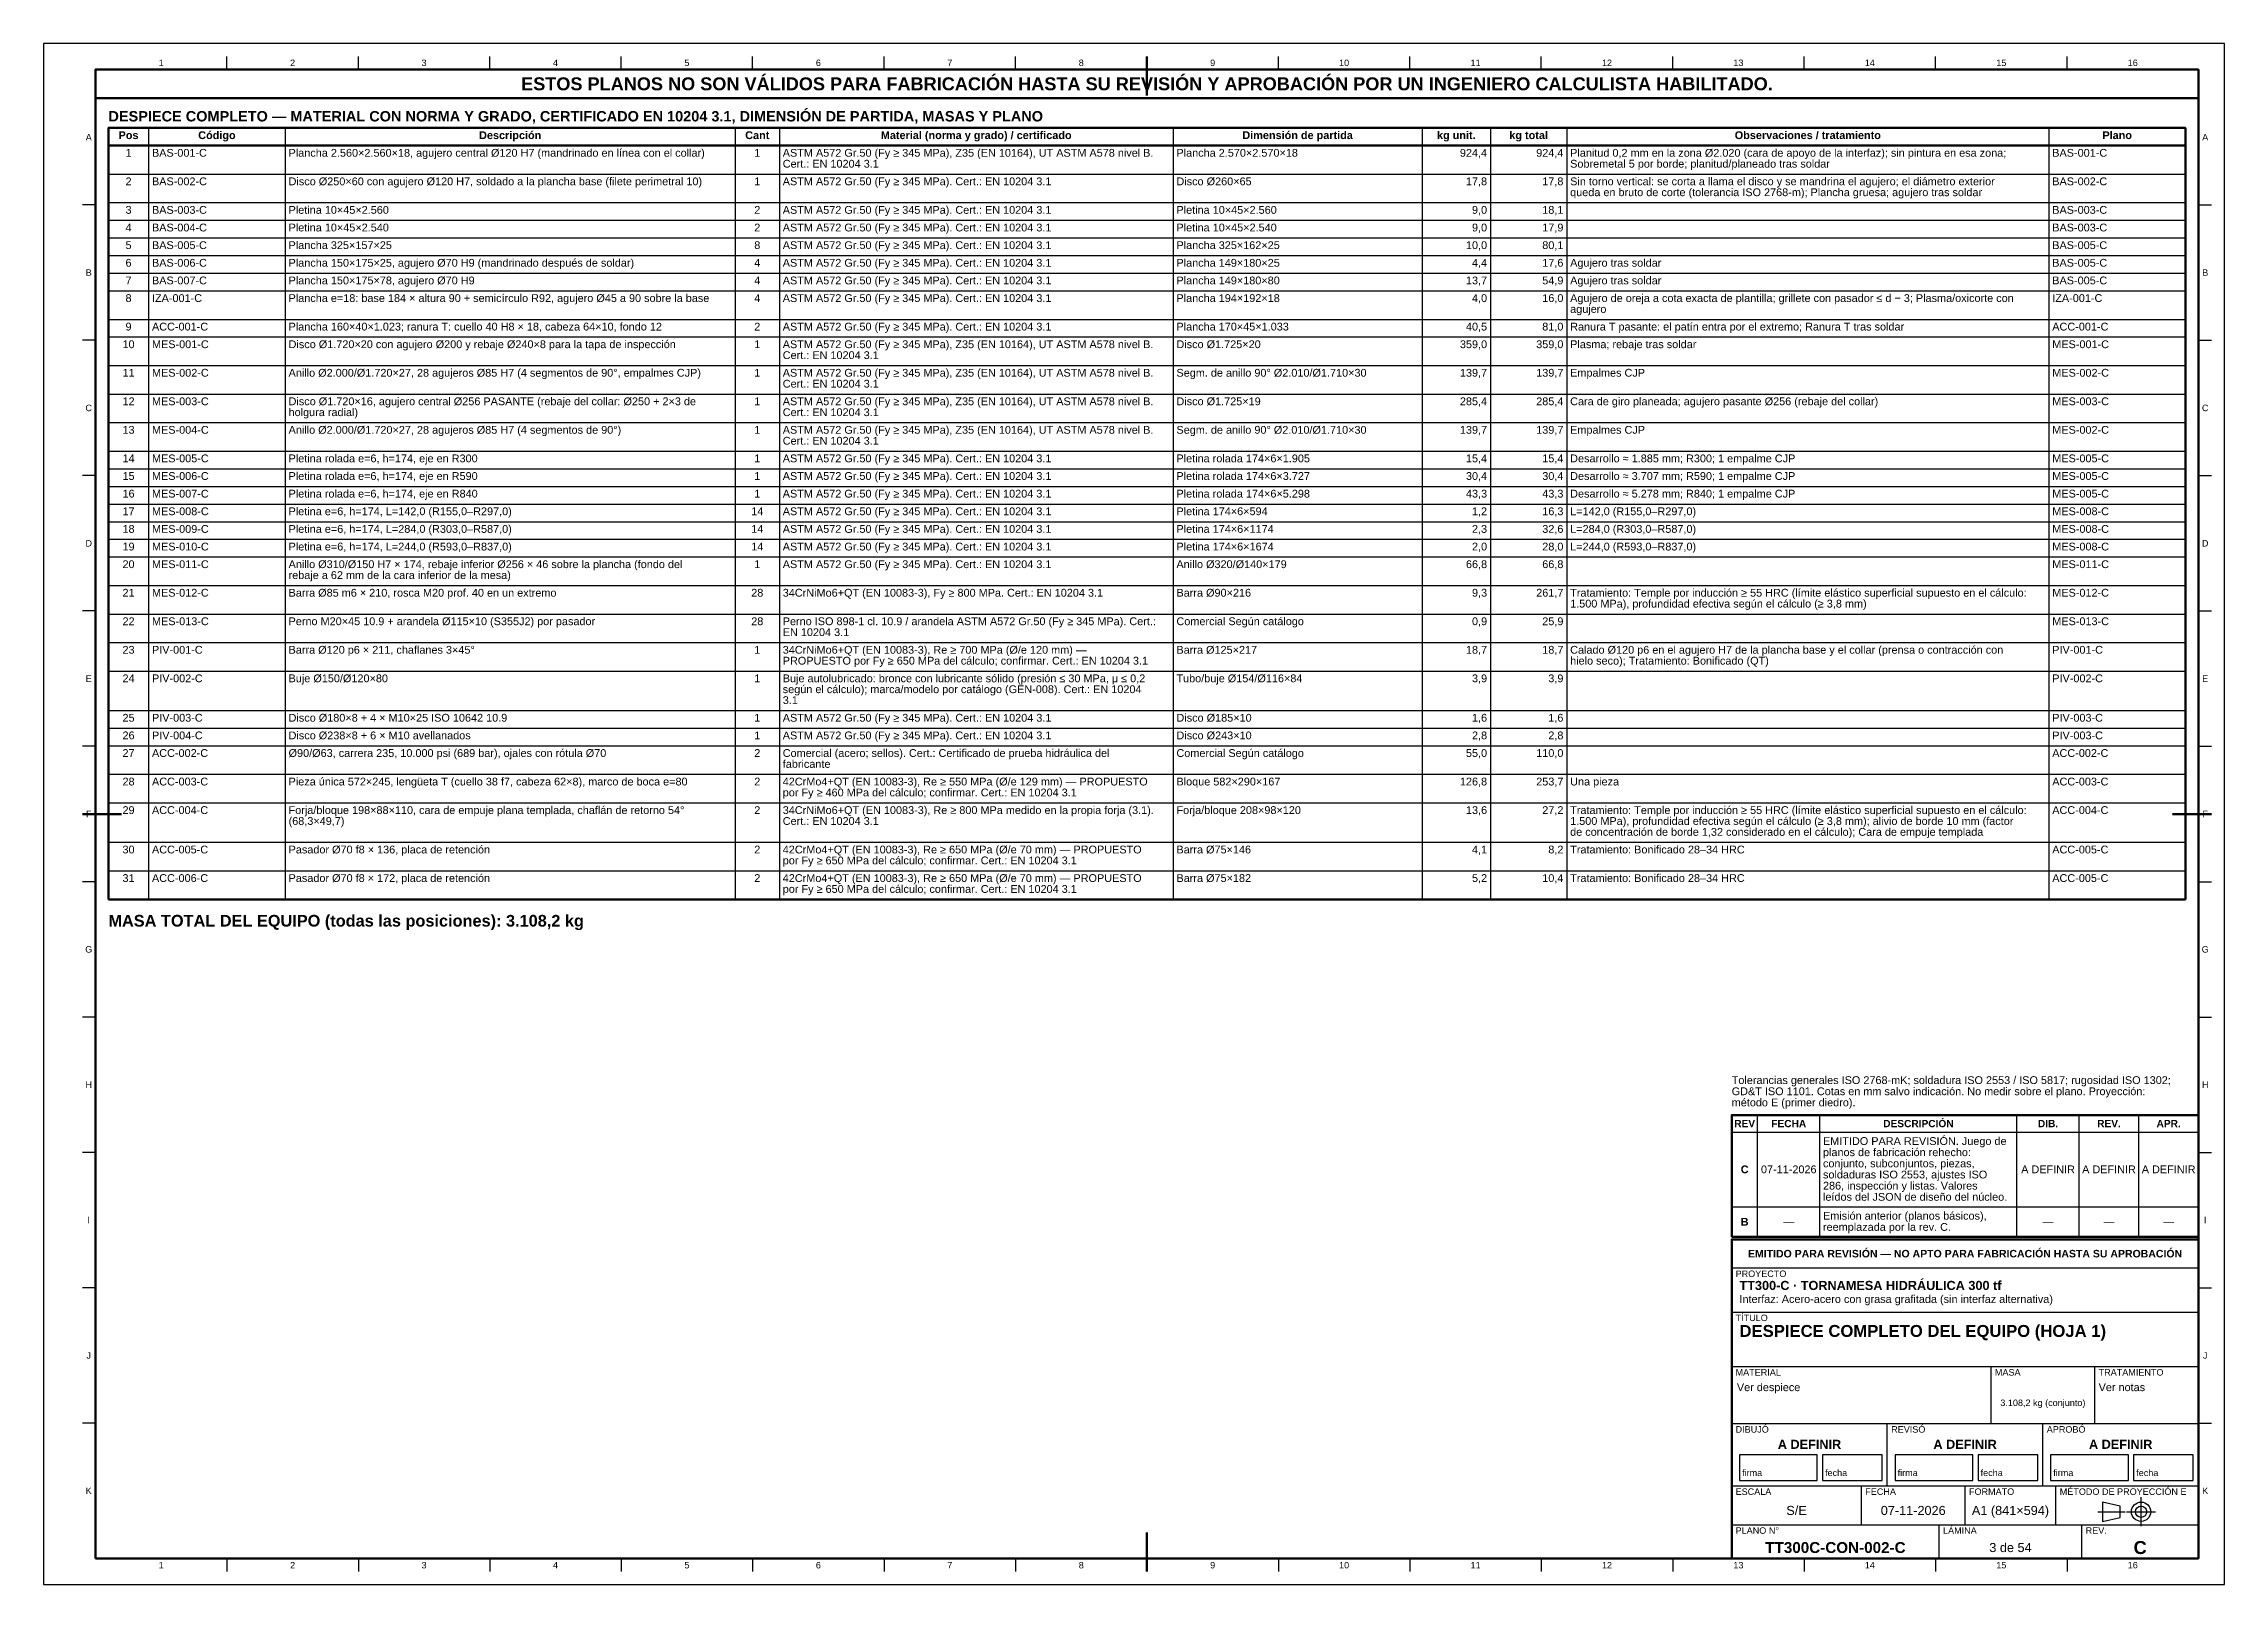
# Model space of a CAD drawing. Header units: millimetres. Extents: x 0 to 841, y 0 to 594.
import ezdxf
from ezdxf.enums import TextEntityAlignment as Align

# ---------------------------------------------------------------- set-up
doc = ezdxf.new("R2010")
doc.units = ezdxf.units.MM
doc.linetypes.add('EJE', pattern=[31, 20, -4, 3, -4])
for name, color, linetype, lineweight in [('EJE', 7, 'EJE', 25), ('FINA', 7, 'CONTINUOUS', 25), ('MARCO', 7, 'CONTINUOUS', 70), ('TXT', 7, 'CONTINUOUS', 25), ('VIS', 7, 'CONTINUOUS', 50)]:
    doc.layers.add(name, color=color, linetype=linetype, lineweight=lineweight)
doc.styles.add('STD', font='LiberationSans-Regular.ttf')
doc.styles.add('STDB', font='LiberationSans-Bold.ttf')

msp = doc.modelspace()

# ---------------------------------------------------------------- linework, layer by layer
at = {"layer": 'EJE'}
for p, q in [((792.14, 28), (802.68, 28)), ((803.3, 28), (814.46, 28)), ((808.88, 22.42), (808.88, 33.58))]:
    msp.add_line(p, q, dxfattribs=at)
at = {"layer": 'FINA'}
for p, q in [((70.69, 584), (70.69, 589)), ((121.38, 584), (121.38, 589)), ((172.06, 584), (172.06, 589)), ((222.75, 584), (222.75, 589)), ((273.44, 584), (273.44, 589)), ((324.12, 584), (324.12, 589)), ((374.81, 584), (374.81, 589)), ((425.5, 584), (425.5, 589)), ((476.19, 584), (476.19, 589)), ((526.88, 584), (526.88, 589)), ((577.56, 584), (577.56, 589)), ((628.25, 584), (628.25, 589)), ((678.94, 584), (678.94, 589)), ((729.62, 584), (729.62, 589)), ((780.31, 584), (780.31, 589)), ((40.49, 561.5), (40.49, 264.1)), ((93.17, 561.5), (93.17, 264.1)), ((266.69, 561.5), (266.69, 264.1)), ((283.74, 561.5), (283.74, 264.1)), ((435.57, 561.5), (435.57, 264.1)), ((531.63, 561.5), (531.63, 264.1)), ((557.97, 561.5), (557.97, 264.1)), ((587.4, 561.5), (587.4, 264.1)), ((773.32, 561.5), (773.32, 264.1)), ((25, 554.7), (826, 554.7)), ((25, 543.7), (826, 543.7)), ((20, 531.82), (15, 531.82)), ((25, 532.7), (826, 532.7)), ((831, 531.82), (836, 531.82)), ((25, 525.9), (826, 525.9)), ((25, 519.1), (826, 519.1)), ((25, 512.3), (826, 512.3)), ((25, 505.5), (826, 505.5)), ((25, 498.7), (826, 498.7)), ((20, 479.64), (15, 479.64)), ((25, 487.7), (826, 487.7)), ((25, 480.9), (826, 480.9)), ((831, 479.64), (836, 479.64)), ((25, 469.9), (826, 469.9)), ((25, 458.9), (826, 458.9)), ((25, 447.9), (826, 447.9)), ((25, 436.9), (826, 436.9)), ((25, 430.1), (826, 430.1)), ((20, 427.45), (15, 427.45)), ((25, 423.3), (826, 423.3)), ((831, 427.45), (836, 427.45)), ((25, 416.5), (826, 416.5)), ((25, 409.7), (826, 409.7)), ((25, 402.9), (826, 402.9)), ((25, 396.1), (826, 396.1)), ((25, 385.1), (826, 385.1)), ((20, 375.27), (15, 375.27)), ((25, 374.1), (826, 374.1)), ((831, 375.27), (836, 375.27)), ((25, 363.1), (826, 363.1)), ((25, 352.1), (826, 352.1)), ((25, 336.9), (826, 336.9)), ((25, 330.1), (826, 330.1)), ((20, 323.09), (15, 323.09)), ((25, 323.3), (826, 323.3)), ((831, 323.09), (836, 323.09)), ((25, 312.3), (826, 312.3)), ((25, 301.3), (826, 301.3)), ((25, 286.1), (826, 286.1)), ((20, 270.91), (15, 270.91)), ((25, 275.1), (826, 275.1)), ((831, 270.91), (836, 270.91)), ((20, 218.73), (15, 218.73)), ((831, 218.73), (836, 218.73)), ((661, 134), (661, 180.9)), ((685, 134), (685, 180.9)), ((761, 134), (761, 180.9)), ((785, 134), (785, 180.9)), ((808, 134), (808, 180.9)), ((651, 174.4), (831, 174.4)), ((20, 166.55), (15, 166.55)), ((831, 166.55), (836, 166.55)), ((651, 145.6), (831, 145.6)), ((651, 134), (831, 134)), ((651, 133), (831, 133)), ((651, 122), (831, 122)), ((20, 114.36), (15, 114.36)), ((831, 114.36), (836, 114.36)), ((651, 105), (831, 105)), ((651, 84), (831, 84)), ((751, 62), (751, 84)), ((791, 62), (791, 84)), ((20, 62.18), (15, 62.18)), ((651, 62), (831, 62)), ((711, 38), (711, 62)), ((771, 38), (771, 62)), ((831, 62.18), (836, 62.18)), ((651, 38), (831, 38)), ((701, 23), (701, 38)), ((741, 23), (741, 38)), ((776, 23), (776, 38)), ((651, 23), (831, 23)), ((731, 10), (731, 23)), ((786, 10), (786, 23)), ((70.69, 10), (70.69, 5)), ((121.38, 10), (121.38, 5)), ((172.06, 10), (172.06, 5)), ((222.75, 10), (222.75, 5)), ((273.44, 10), (273.44, 5)), ((324.12, 10), (324.12, 5)), ((374.81, 10), (374.81, 5)), ((425.5, 10), (425.5, 5)), ((476.19, 10), (476.19, 5)), ((526.88, 10), (526.88, 5)), ((577.56, 10), (577.56, 5)), ((628.25, 10), (628.25, 5)), ((678.94, 10), (678.94, 5)), ((729.62, 10), (729.62, 5)), ((780.31, 10), (780.31, 5))]:
    msp.add_line(p, q, dxfattribs=at)
for points in [[(0, 0), (841, 0), (841, 594), (0, 594)], [(654, 40), (684, 40), (684, 50), (654, 50)], [(686, 40), (709, 40), (709, 50), (686, 50)], [(714, 40), (744, 40), (744, 50), (714, 50)], [(746, 40), (769, 40), (769, 50), (746, 50)], [(774, 40), (804, 40), (804, 50), (774, 50)], [(806, 40), (829, 40), (829, 50), (806, 50)], [(794, 24.28), (800.82, 25.83), (800.82, 30.17), (794, 31.72)]]:
    msp.add_lwpolyline(points, close=True, dxfattribs=at)
for radius in [3.72, 2.17]:
    msp.add_circle((808.88, 28), radius, dxfattribs=at)
at = {"layer": 'MARCO'}
for p, q in [((425.5, 589), (425.5, 574)), ((15, 297), (30, 297)), ((836, 297), (821, 297)), ((425.5, 5), (425.5, 20))]:
    msp.add_line(p, q, dxfattribs=at)
for points in [[(20, 10), (831, 10), (831, 584), (20, 584)], [(20, 573), (831, 573), (831, 584), (20, 584)], [(651, 134), (831, 134), (831, 180.9), (651, 180.9)], [(651, 10), (831, 10), (831, 133), (651, 133)]]:
    msp.add_lwpolyline(points, close=True, dxfattribs=at)
at = {"layer": 'VIS'}
for p, q in [((25, 561.5), (25, 264.1)), ((826, 561.5), (826, 264.1)), ((25, 264.1), (826, 264.1))]:
    msp.add_line(p, q, dxfattribs=at)
msp.add_lwpolyline([(25, 554.7), (826, 554.7), (826, 561.5), (25, 561.5)], close=True, dxfattribs=at)

# ---------------------------------------------------------------- texts
at = {"layer": 'TXT'}
for s, height, style, p in [('1', 2.5, 'STD', (45.34, 586.6)), ('2', 2.5, 'STD', (96.03, 586.6)), ('3', 2.5, 'STD', (146.72, 586.6)), ('ESTOS PLANOS NO SON VÁLIDOS PARA FABRICACIÓN HASTA SU REVISIÓN Y APROBACIÓN POR UN INGENIERO CALCULISTA HABILITADO.', 5, 'STDB', (425.5, 578.5)), ('4', 2.5, 'STD', (197.41, 586.6)), ('5', 2.5, 'STD', (248.09, 586.6)), ('6', 2.5, 'STD', (298.78, 586.6)), ('7', 2.5, 'STD', (349.47, 586.6)), ('8', 2.5, 'STD', (400.16, 586.6)), ('9', 2.5, 'STD', (450.84, 586.6)), ('10', 2.5, 'STD', (501.53, 586.6)), ('11', 2.5, 'STD', (552.22, 586.6)), ('12', 2.5, 'STD', (602.91, 586.6)), ('13', 2.5, 'STD', (653.59, 586.6)), ('14', 2.5, 'STD', (704.28, 586.6)), ('15', 2.5, 'STD', (754.97, 586.6)), ('16', 2.5, 'STD', (805.66, 586.6)), ('A', 2.5, 'STD', (17.4, 557.91)), ('Pos', 3, 'STDB', (32.75, 558.7)), ('Código', 3, 'STDB', (66.83, 558.7)), ('Descripción', 3, 'STDB', (179.93, 558.7)), ('Cant', 3, 'STDB', (275.22, 558.7)), ('Material (norma y grado) / certificado', 3, 'STDB', (359.65, 558.7)), ('Dimensión de partida', 3, 'STDB', (483.6, 558.7)), ('kg unit.', 3, 'STDB', (544.8, 558.7)), ('kg total', 3, 'STDB', (572.69, 558.7)), ('Observaciones / tratamiento', 3, 'STDB', (680.36, 558.7)), ('Plano', 3, 'STDB', (799.66, 558.7)), ('A', 2.5, 'STD', (833.6, 557.91)), ('1', 3, 'STD', (32.75, 551.9)), ('1', 3, 'STD', (275.22, 551.9)), ('2', 3, 'STD', (32.75, 540.9)), ('1', 3, 'STD', (275.22, 540.9)), ('3', 3, 'STD', (32.75, 529.9)), ('2', 3, 'STD', (275.22, 529.9)), ('4', 3, 'STD', (32.75, 523.1)), ('2', 3, 'STD', (275.22, 523.1)), ('5', 3, 'STD', (32.75, 516.3)), ('8', 3, 'STD', (275.22, 516.3)), ('B', 2.5, 'STD', (17.4, 505.73)), ('6', 3, 'STD', (32.75, 509.5)), ('4', 3, 'STD', (275.22, 509.5)), ('B', 2.5, 'STD', (833.6, 505.73)), ('8', 3, 'STD', (32.75, 495.9)), ('7', 3, 'STD', (32.75, 502.7)), ('4', 3, 'STD', (275.22, 502.7)), ('4', 3, 'STD', (275.22, 495.9)), ('10', 3, 'STD', (32.75, 478.1)), ('9', 3, 'STD', (32.75, 484.9)), ('2', 3, 'STD', (275.22, 484.9)), ('1', 3, 'STD', (275.22, 478.1)), ('11', 3, 'STD', (32.75, 467.1)), ('1', 3, 'STD', (275.22, 467.1)), ('C', 2.5, 'STD', (17.4, 453.55)), ('12', 3, 'STD', (32.75, 456.1)), ('1', 3, 'STD', (275.22, 456.1)), ('C', 2.5, 'STD', (833.6, 453.55)), ('13', 3, 'STD', (32.75, 445.1)), ('1', 3, 'STD', (275.22, 445.1)), ('14', 3, 'STD', (32.75, 434.1)), ('1', 3, 'STD', (275.22, 434.1)), ('15', 3, 'STD', (32.75, 427.3)), ('16', 3, 'STD', (32.75, 420.5)), ('1', 3, 'STD', (275.22, 427.3)), ('1', 3, 'STD', (275.22, 420.5)), ('17', 3, 'STD', (32.75, 413.7)), ('14', 3, 'STD', (275.22, 413.7)), ('18', 3, 'STD', (32.75, 406.9)), ('14', 3, 'STD', (275.22, 406.9)), ('D', 2.5, 'STD', (17.4, 401.36)), ('19', 3, 'STD', (32.75, 400.1)), ('14', 3, 'STD', (275.22, 400.1)), ('D', 2.5, 'STD', (833.6, 401.36)), ('20', 3, 'STD', (32.75, 393.3)), ('1', 3, 'STD', (275.22, 393.3)), ('21', 3, 'STD', (32.75, 382.3)), ('28', 3, 'STD', (275.22, 382.3)), ('22', 3, 'STD', (32.75, 371.3)), ('28', 3, 'STD', (275.22, 371.3)), ('23', 3, 'STD', (32.75, 360.3)), ('1', 3, 'STD', (275.22, 360.3)), ('E', 2.5, 'STD', (17.4, 349.18)), ('24', 3, 'STD', (32.75, 349.3)), ('1', 3, 'STD', (275.22, 349.3)), ('E', 2.5, 'STD', (833.6, 349.18)), ('25', 3, 'STD', (32.75, 334.1)), ('26', 3, 'STD', (32.75, 327.3)), ('1', 3, 'STD', (275.22, 334.1)), ('1', 3, 'STD', (275.22, 327.3)), ('27', 3, 'STD', (32.75, 320.5)), ('2', 3, 'STD', (275.22, 320.5)), ('28', 3, 'STD', (32.75, 309.5)), ('2', 3, 'STD', (275.22, 309.5)), ('F', 2.5, 'STD', (17.4, 297)), ('29', 3, 'STD', (32.75, 298.5)), ('2', 3, 'STD', (275.22, 298.5)), ('F', 2.5, 'STD', (833.6, 297)), ('30', 3, 'STD', (32.75, 283.3)), ('2', 3, 'STD', (275.22, 283.3)), ('31', 3, 'STD', (32.75, 272.3)), ('2', 3, 'STD', (275.22, 272.3)), ('G', 2.5, 'STD', (17.4, 244.82)), ('G', 2.5, 'STD', (833.6, 244.82)), ('H', 2.5, 'STD', (17.4, 192.64)), ('H', 2.5, 'STD', (833.6, 192.64)), ('REV', 2.8, 'STDB', (656, 177.65)), ('FECHA', 2.8, 'STDB', (673, 177.65)), ('DESCRIPCIÓN', 2.8, 'STDB', (723, 177.65)), ('DIB.', 2.8, 'STDB', (773, 177.65)), ('REV.', 2.8, 'STDB', (796.5, 177.65)), ('APR.', 2.8, 'STDB', (819.5, 177.65)), ('C', 3, 'STDB', (656, 160)), ('07-11-2026', 3, 'STD', (673, 160)), ('A DEFINIR', 3, 'STD', (773, 160)), ('A DEFINIR', 3, 'STD', (796.5, 160)), ('A DEFINIR', 3, 'STD', (819.5, 160)), ('I', 2.5, 'STD', (17.4, 140.45)), ('B', 3, 'STDB', (656, 139.8)), ('—', 3, 'STD', (673, 139.8)), ('—', 3, 'STD', (773, 139.8)), ('—', 3, 'STD', (796.5, 139.8)), ('—', 3, 'STD', (819.5, 139.8)), ('I', 2.5, 'STD', (833.6, 140.45)), ('EMITIDO PARA REVISIÓN — NO APTO PARA FABRICACIÓN HASTA SU APROBACIÓN', 2.9, 'STDB', (741, 127.5)), ('J', 2.5, 'STD', (17.4, 88.27)), ('J', 2.5, 'STD', (833.6, 88.27)), ('3.108,2 kg (conjunto)', 2.5, 'STD', (771, 70)), ('A DEFINIR', 3.5, 'STDB', (681, 54)), ('A DEFINIR', 3.5, 'STDB', (741, 54)), ('A DEFINIR', 3.5, 'STDB', (801, 54)), ('K', 2.5, 'STD', (17.4, 36.09)), ('K', 2.5, 'STD', (833.6, 36.09)), ('S/E', 3.5, 'STD', (676, 28.5)), ('07-11-2026', 3.5, 'STD', (721, 28.5)), ('A1 (841×594)', 3.5, 'STD', (758.5, 28.5)), ('1', 2.5, 'STD', (45.34, 7.4)), ('2', 2.5, 'STD', (96.03, 7.4)), ('3', 2.5, 'STD', (146.72, 7.4)), ('4', 2.5, 'STD', (197.41, 7.4)), ('5', 2.5, 'STD', (248.09, 7.4)), ('6', 2.5, 'STD', (298.78, 7.4)), ('7', 2.5, 'STD', (349.47, 7.4)), ('8', 2.5, 'STD', (400.16, 7.4)), ('9', 2.5, 'STD', (450.84, 7.4)), ('10', 2.5, 'STD', (501.53, 7.4)), ('11', 2.5, 'STD', (552.22, 7.4)), ('12', 2.5, 'STD', (602.91, 7.4)), ('13', 2.5, 'STD', (653.59, 7.4)), ('TT300C-CON-002-C', 4.2, 'STDB', (691, 14.2)), ('14', 2.5, 'STD', (704.28, 7.4)), ('3 de 54', 3.5, 'STD', (758.5, 14.2)), ('15', 2.5, 'STD', (754.97, 7.4)), ('16', 2.5, 'STD', (805.66, 7.4)), ('C', 5, 'STDB', (808.5, 14.2))]:
    msp.add_text(s, height=height, dxfattribs=dict(at, style=style)).set_placement(p, align=Align.MIDDLE_CENTER)
for s, height, style, p in [('DESPIECE COMPLETO — MATERIAL CON NORMA Y GRADO, CERTIFICADO EN 10204 3.1, DIMENSIÓN DE PARTIDA, MASAS Y PLANO', 4, 'STDB', (25, 568)), ('MASA TOTAL DEL EQUIPO (todas las posiciones): 3.108,2 kg', 4.5, 'STDB', (25, 258.1)), ('planos de fabricación rehecho:', 3, 'STD', (686.2, 168.1)), ('EMITIDO PARA REVISIÓN. Juego de', 3, 'STD', (686.2, 172.4)), ('conjunto, subconjuntos, piezas,', 3, 'STD', (686.2, 163.8)), ('soldaduras ISO 2553, ajustes ISO', 3, 'STD', (686.2, 159.5)), ('286, inspección y listas. Valores', 3, 'STD', (686.2, 155.2)), ('leídos del JSON de diseño del núcleo.', 3, 'STD', (686.2, 150.9)), ('Emisión anterior (planos básicos),', 3, 'STD', (686.2, 143.6)), ('reemplazada por la rev. C.', 3, 'STD', (686.2, 139.3)), ('PROYECTO', 2.5, 'STD', (652.5, 121)), ('TT300-C · TORNAMESA HIDRÁULICA 300 tf', 3.5, 'STDB', (654, 117)), ('Interfaz: Acero-acero con grasa grafitada (sin interfaz alternativa)', 3, 'STD', (654, 111.5)), ('TÍTULO', 2.5, 'STD', (652.5, 104)), ('DESPIECE COMPLETO DEL EQUIPO (HOJA 1)', 4.6, 'STDB', (654, 100)), ('MATERIAL', 2.5, 'STD', (652.5, 83)), ('Ver despiece', 3, 'STD', (653, 77.5)), ('MASA', 2.5, 'STD', (752.5, 83)), ('Ver notas', 3, 'STD', (792.5, 77.5)), ('TRATAMIENTO', 2.5, 'STD', (792.5, 83)), ('DIBUJÓ', 2.5, 'STD', (652.5, 61)), ('REVISÓ', 2.5, 'STD', (712.5, 61)), ('APROBÓ', 2.5, 'STD', (772.5, 61)), ('ESCALA', 2.5, 'STD', (652.5, 37)), ('FECHA', 2.5, 'STD', (702.5, 37)), ('FORMATO', 2.5, 'STD', (742.5, 37)), ('MÉTODO DE PROYECCIÓN E', 2.5, 'STD', (777.5, 37)), ('PLANO N°', 2.5, 'STD', (652.5, 22)), ('LÁMINA', 2.5, 'STD', (732.5, 22)), ('REV.', 2.5, 'STD', (787.5, 22))]:
    msp.add_text(s, height=height, dxfattribs=dict(at, style=style)).set_placement(p, align=Align.TOP_LEFT)
at = {"layer": 'TXT', "style": 'STD'}
for s, p in [('BAS-001-C', (41.79, 551.9)), ('Plancha 2.560×2.560×18, agujero central Ø120 H7 (mandrinado en línea con el collar)', (94.47, 551.9)), ('ASTM A572 Gr.50 (Fy ≥ 345 MPa), Z35 (EN 10164), UT ASTM A578 nivel B.', (285.04, 551.9)), ('Cert.: EN 10204 3.1', (285.04, 547.7)), ('Plancha 2.570×2.570×18', (436.87, 551.9)), ('Sobremetal 5 por borde; planitud/planeado tras soldar', (588.7, 547.7)), ('Planitud 0,2 mm en la zona Ø2.020 (cara de apoyo de la interfaz); sin pintura en esa zona;', (588.7, 551.9)), ('BAS-001-C', (774.62, 551.9)), ('BAS-002-C', (41.79, 540.9)), ('Disco Ø250×60 con agujero Ø120 H7, soldado a la plancha base (filete perimetral 10)', (94.47, 540.9)), ('ASTM A572 Gr.50 (Fy ≥ 345 MPa). Cert.: EN 10204 3.1', (285.04, 540.9)), ('Disco Ø260×65', (436.87, 540.9)), ('queda en bruto de corte (tolerancia ISO 2768-m); Plancha gruesa; agujero tras soldar', (588.7, 536.7)), ('Sin torno vertical: se corta a llama el disco y se mandrina el agujero; el diámetro exterior', (588.7, 540.9)), ('BAS-002-C', (774.62, 540.9)), ('BAS-003-C', (41.79, 529.9)), ('Pletina 10×45×2.560', (94.47, 529.9)), ('ASTM A572 Gr.50 (Fy ≥ 345 MPa). Cert.: EN 10204 3.1', (285.04, 529.9)), ('Pletina 10×45×2.560', (436.87, 529.9)), ('BAS-003-C', (774.62, 529.9)), ('BAS-004-C', (41.79, 523.1)), ('Pletina 10×45×2.540', (94.47, 523.1)), ('ASTM A572 Gr.50 (Fy ≥ 345 MPa). Cert.: EN 10204 3.1', (285.04, 523.1)), ('Pletina 10×45×2.540', (436.87, 523.1)), ('BAS-003-C', (774.62, 523.1)), ('BAS-005-C', (41.79, 516.3)), ('Plancha 325×157×25', (94.47, 516.3)), ('ASTM A572 Gr.50 (Fy ≥ 345 MPa). Cert.: EN 10204 3.1', (285.04, 516.3)), ('Plancha 325×162×25', (436.87, 516.3)), ('BAS-005-C', (774.62, 516.3)), ('BAS-006-C', (41.79, 509.5)), ('Plancha 150×175×25, agujero Ø70 H9 (mandrinado después de soldar)', (94.47, 509.5)), ('ASTM A572 Gr.50 (Fy ≥ 345 MPa). Cert.: EN 10204 3.1', (285.04, 509.5)), ('Plancha 149×180×25', (436.87, 509.5)), ('Agujero tras soldar', (588.7, 509.5)), ('BAS-005-C', (774.62, 509.5)), ('BAS-007-C', (41.79, 502.7)), ('IZA-001-C', (41.79, 495.9)), ('Plancha 150×175×78, agujero Ø70 H9', (94.47, 502.7)), ('Plancha e=18: base 184 × altura 90 + semicírculo R92, agujero Ø45 a 90 sobre la base', (94.47, 495.9)), ('ASTM A572 Gr.50 (Fy ≥ 345 MPa). Cert.: EN 10204 3.1', (285.04, 502.7)), ('ASTM A572 Gr.50 (Fy ≥ 345 MPa). Cert.: EN 10204 3.1', (285.04, 495.9)), ('Plancha 149×180×80', (436.87, 502.7)), ('Plancha 194×192×18', (436.87, 495.9)), ('Agujero tras soldar', (588.7, 502.7)), ('Agujero de oreja a cota exacta de plantilla; grillete con pasador ≤ d − 3; Plasma/oxicorte con', (588.7, 495.9)), ('BAS-005-C', (774.62, 502.7)), ('IZA-001-C', (774.62, 495.9)), ('agujero', (588.7, 491.7)), ('ACC-001-C', (41.79, 484.9)), ('MES-001-C', (41.79, 478.1)), ('Plancha 160×40×1.023; ranura T: cuello 40 H8 × 18, cabeza 64×10, fondo 12', (94.47, 484.9)), ('Disco Ø1.720×20 con agujero Ø200 y rebaje Ø240×8 para la tapa de inspección', (94.47, 478.1)), ('ASTM A572 Gr.50 (Fy ≥ 345 MPa). Cert.: EN 10204 3.1', (285.04, 484.9)), ('ASTM A572 Gr.50 (Fy ≥ 345 MPa), Z35 (EN 10164), UT ASTM A578 nivel B.', (285.04, 478.1)), ('Plancha 170×45×1.033', (436.87, 484.9)), ('Disco Ø1.725×20', (436.87, 478.1)), ('Ranura T pasante: el patín entra por el extremo; Ranura T tras soldar', (588.7, 484.9)), ('Plasma; rebaje tras soldar', (588.7, 478.1)), ('ACC-001-C', (774.62, 484.9)), ('MES-001-C', (774.62, 478.1)), ('Cert.: EN 10204 3.1', (285.04, 473.9)), ('MES-002-C', (41.79, 467.1)), ('Anillo Ø2.000/Ø1.720×27, 28 agujeros Ø85 H7 (4 segmentos de 90°, empalmes CJP)', (94.47, 467.1)), ('ASTM A572 Gr.50 (Fy ≥ 345 MPa), Z35 (EN 10164), UT ASTM A578 nivel B.', (285.04, 467.1)), ('Cert.: EN 10204 3.1', (285.04, 462.9)), ('Segm. de anillo 90° Ø2.010/Ø1.710×30', (436.87, 467.1)), ('Empalmes CJP', (588.7, 467.1)), ('MES-002-C', (774.62, 467.1)), ('MES-003-C', (41.79, 456.1)), ('Disco Ø1.720×16, agujero central Ø256 PASANTE (rebaje del collar: Ø250 + 2×3 de', (94.47, 456.1)), ('ASTM A572 Gr.50 (Fy ≥ 345 MPa), Z35 (EN 10164), UT ASTM A578 nivel B.', (285.04, 456.1)), ('Disco Ø1.725×19', (436.87, 456.1)), ('Cara de giro planeada; agujero pasante Ø256 (rebaje del collar)', (588.7, 456.1)), ('MES-003-C', (774.62, 456.1)), ('MES-004-C', (41.79, 445.1)), ('Anillo Ø2.000/Ø1.720×27, 28 agujeros Ø85 H7 (4 segmentos de 90°)', (94.47, 445.1)), ('holgura radial)', (94.47, 451.9)), ('ASTM A572 Gr.50 (Fy ≥ 345 MPa), Z35 (EN 10164), UT ASTM A578 nivel B.', (285.04, 445.1)), ('Cert.: EN 10204 3.1', (285.04, 451.9)), ('Segm. de anillo 90° Ø2.010/Ø1.710×30', (436.87, 445.1)), ('Empalmes CJP', (588.7, 445.1)), ('MES-002-C', (774.62, 445.1)), ('Cert.: EN 10204 3.1', (285.04, 440.9)), ('MES-005-C', (41.79, 434.1)), ('Pletina rolada e=6, h=174, eje en R300', (94.47, 434.1)), ('Pletina rolada e=6, h=174, eje en R590', (94.47, 427.3)), ('ASTM A572 Gr.50 (Fy ≥ 345 MPa). Cert.: EN 10204 3.1', (285.04, 434.1)), ('ASTM A572 Gr.50 (Fy ≥ 345 MPa). Cert.: EN 10204 3.1', (285.04, 427.3)), ('Pletina rolada 174×6×1.905', (436.87, 434.1)), ('Pletina rolada 174×6×3.727', (436.87, 427.3)), ('Desarrollo ≈ 1.885 mm; R300; 1 empalme CJP', (588.7, 434.1)), ('Desarrollo ≈ 3.707 mm; R590; 1 empalme CJP', (588.7, 427.3)), ('MES-005-C', (774.62, 434.1)), ('MES-006-C', (41.79, 427.3)), ('MES-007-C', (41.79, 420.5)), ('Pletina rolada e=6, h=174, eje en R840', (94.47, 420.5)), ('ASTM A572 Gr.50 (Fy ≥ 345 MPa). Cert.: EN 10204 3.1', (285.04, 420.5)), ('Pletina rolada 174×6×5.298', (436.87, 420.5)), ('Desarrollo ≈ 5.278 mm; R840; 1 empalme CJP', (588.7, 420.5)), ('MES-005-C', (774.62, 427.3)), ('MES-005-C', (774.62, 420.5)), ('MES-008-C', (41.79, 413.7)), ('Pletina e=6, h=174, L=142,0 (R155,0–R297,0)', (94.47, 413.7)), ('ASTM A572 Gr.50 (Fy ≥ 345 MPa). Cert.: EN 10204 3.1', (285.04, 413.7)), ('Pletina 174×6×594', (436.87, 413.7)), ('L=142,0 (R155,0–R297,0)', (588.7, 413.7)), ('MES-008-C', (774.62, 413.7)), ('MES-009-C', (41.79, 406.9)), ('Pletina e=6, h=174, L=284,0 (R303,0–R587,0)', (94.47, 406.9)), ('ASTM A572 Gr.50 (Fy ≥ 345 MPa). Cert.: EN 10204 3.1', (285.04, 406.9)), ('Pletina 174×6×1174', (436.87, 406.9)), ('L=284,0 (R303,0–R587,0)', (588.7, 406.9)), ('MES-008-C', (774.62, 406.9)), ('MES-010-C', (41.79, 400.1)), ('Pletina e=6, h=174, L=244,0 (R593,0–R837,0)', (94.47, 400.1)), ('ASTM A572 Gr.50 (Fy ≥ 345 MPa). Cert.: EN 10204 3.1', (285.04, 400.1)), ('Pletina 174×6×1674', (436.87, 400.1)), ('L=244,0 (R593,0–R837,0)', (588.7, 400.1)), ('MES-008-C', (774.62, 400.1)), ('MES-011-C', (41.79, 393.3)), ('Anillo Ø310/Ø150 H7 × 174, rebaje inferior Ø256 × 46 sobre la plancha (fondo del', (94.47, 393.3)), ('rebaje a 62 mm de la cara inferior de la mesa)', (94.47, 389.1)), ('ASTM A572 Gr.50 (Fy ≥ 345 MPa). Cert.: EN 10204 3.1', (285.04, 393.3)), ('Anillo Ø320/Ø140×179', (436.87, 393.3)), ('MES-011-C', (774.62, 393.3)), ('MES-012-C', (41.79, 382.3)), ('Barra Ø85 m6 × 210, rosca M20 prof. 40 en un extremo', (94.47, 382.3)), ('34CrNiMo6+QT (EN 10083-3), Fy ≥ 800 MPa. Cert.: EN 10204 3.1', (285.04, 382.3)), ('Barra Ø90×216', (436.87, 382.3)), ('Tratamiento: Temple por inducción ≥ 55 HRC (límite elástico superficial supuesto en el cálculo:', (588.7, 382.3)), ('1.500 MPa), profundidad efectiva según el cálculo (≥ 3,8 mm)', (588.7, 378.1)), ('MES-012-C', (774.62, 382.3)), ('MES-013-C', (41.79, 371.3)), ('Perno M20×45 10.9 + arandela Ø115×10 (S355J2) por pasador', (94.47, 371.3)), ('Perno ISO 898-1 cl. 10.9 / arandela ASTM A572 Gr.50 (Fy ≥ 345 MPa). Cert.:', (285.04, 371.3)), ('Comercial Según catálogo', (436.87, 371.3)), ('MES-013-C', (774.62, 371.3)), ('PIV-001-C', (41.79, 360.3)), ('Barra Ø120 p6 × 211, chaflanes 3×45°', (94.47, 360.3)), ('34CrNiMo6+QT (EN 10083-3), Re ≥ 700 MPa (Ø/e 120 mm) —', (285.04, 360.3)), ('EN 10204 3.1', (285.04, 367.1)), ('Barra Ø125×217', (436.87, 360.3)), ('Calado Ø120 p6 en el agujero H7 de la plancha base y el collar (prensa o contracción con', (588.7, 360.3)), ('PIV-001-C', (774.62, 360.3)), ('PROPUESTO por Fy ≥ 650 MPa del cálculo; confirmar. Cert.: EN 10204 3.1', (285.04, 356.1)), ('hielo seco); Tratamiento: Bonificado (QT)', (588.7, 356.1)), ('PIV-002-C', (41.79, 349.3)), ('Buje Ø150/Ø120×80', (94.47, 349.3)), ('según el cálculo); marca/modelo por catálogo (GEN-008). Cert.: EN 10204', (285.04, 345.1)), ('Buje autolubricado: bronce con lubricante sólido (presión ≤ 30 MPa, μ ≤ 0,2', (285.04, 349.3)), ('Tubo/buje Ø154/Ø116×84', (436.87, 349.3)), ('PIV-002-C', (774.62, 349.3)), ('3.1', (285.04, 340.9)), ('PIV-003-C', (41.79, 334.1)), ('PIV-004-C', (41.79, 327.3)), ('Disco Ø180×8 + 4 × M10×25 ISO 10642 10.9', (94.47, 334.1)), ('Disco Ø238×8 + 6 × M10 avellanados', (94.47, 327.3)), ('ASTM A572 Gr.50 (Fy ≥ 345 MPa). Cert.: EN 10204 3.1', (285.04, 334.1)), ('ASTM A572 Gr.50 (Fy ≥ 345 MPa). Cert.: EN 10204 3.1', (285.04, 327.3)), ('Disco Ø185×10', (436.87, 334.1)), ('Disco Ø243×10', (436.87, 327.3)), ('PIV-003-C', (774.62, 334.1)), ('PIV-003-C', (774.62, 327.3)), ('ACC-002-C', (41.79, 320.5)), ('Ø90/Ø63, carrera 235, 10.000 psi (689 bar), ojales con rótula Ø70', (94.47, 320.5)), ('Comercial (acero; sellos). Cert.: Certificado de prueba hidráulica del', (285.04, 320.5)), ('Comercial Según catálogo', (436.87, 320.5)), ('ACC-002-C', (774.62, 320.5)), ('Pieza única 572×245, lengüeta T (cuello 38 f7, cabeza 62×8), marco de boca e=80', (94.47, 309.5)), ('fabricante', (285.04, 316.3)), ('ACC-003-C', (41.79, 309.5)), ('42CrMo4+QT (EN 10083-3), Re ≥ 550 MPa (Ø/e 129 mm) — PROPUESTO', (285.04, 309.5)), ('por Fy ≥ 460 MPa del cálculo; confirmar. Cert.: EN 10204 3.1', (285.04, 305.3)), ('Bloque 582×290×167', (436.87, 309.5)), ('Una pieza', (588.7, 309.5)), ('ACC-003-C', (774.62, 309.5)), ('ACC-004-C', (41.79, 298.5)), ('(68,3×49,7)', (94.47, 294.3)), ('Forja/bloque 198×88×110, cara de empuje plana templada, chaflán de retorno 54°', (94.47, 298.5)), ('34CrNiMo6+QT (EN 10083-3), Re ≥ 800 MPa medido en la propia forja (3.1).', (285.04, 298.5)), ('Cert.: EN 10204 3.1', (285.04, 294.3)), ('Forja/bloque 208×98×120', (436.87, 298.5)), ('Tratamiento: Temple por inducción ≥ 55 HRC (límite elástico superficial supuesto en el cálculo:', (588.7, 298.5)), ('1.500 MPa), profundidad efectiva según el cálculo (≥ 3,8 mm); alivio de borde 10 mm (factor', (588.7, 294.3)), ('ACC-004-C', (774.62, 298.5)), ('de concentración de borde 1,32 considerado en el cálculo); Cara de empuje templada', (588.7, 290.1)), ('ACC-005-C', (41.79, 283.3)), ('Pasador Ø70 f8 × 136, placa de retención', (94.47, 283.3)), ('42CrMo4+QT (EN 10083-3), Re ≥ 650 MPa (Ø/e 70 mm) — PROPUESTO', (285.04, 283.3)), ('por Fy ≥ 650 MPa del cálculo; confirmar. Cert.: EN 10204 3.1', (285.04, 279.1)), ('Barra Ø75×146', (436.87, 283.3)), ('Tratamiento: Bonificado 28–34 HRC', (588.7, 283.3)), ('ACC-005-C', (774.62, 283.3)), ('ACC-006-C', (41.79, 272.3)), ('Pasador Ø70 f8 × 172, placa de retención', (94.47, 272.3)), ('42CrMo4+QT (EN 10083-3), Re ≥ 650 MPa (Ø/e 70 mm) — PROPUESTO', (285.04, 272.3)), ('por Fy ≥ 650 MPa del cálculo; confirmar. Cert.: EN 10204 3.1', (285.04, 268.1)), ('Barra Ø75×182', (436.87, 272.3)), ('Tratamiento: Bonificado 28–34 HRC', (588.7, 272.3)), ('ACC-005-C', (774.62, 272.3))]:
    msp.add_text(s, height=3, dxfattribs=at).set_placement(p, align=Align.MIDDLE_LEFT)
for s, p in [('924,4', (556.67, 551.9)), ('924,4', (586.1, 551.9)), ('17,8', (556.67, 540.9)), ('17,8', (586.1, 540.9)), ('9,0', (556.67, 529.9)), ('18,1', (586.1, 529.9)), ('9,0', (556.67, 523.1)), ('17,9', (586.1, 523.1)), ('10,0', (556.67, 516.3)), ('80,1', (586.1, 516.3)), ('4,4', (556.67, 509.5)), ('17,6', (586.1, 509.5)), ('13,7', (556.67, 502.7)), ('4,0', (556.67, 495.9)), ('54,9', (586.1, 502.7)), ('16,0', (586.1, 495.9)), ('359,0', (556.67, 478.1)), ('40,5', (556.67, 484.9)), ('359,0', (586.1, 478.1)), ('81,0', (586.1, 484.9)), ('139,7', (556.67, 467.1)), ('139,7', (586.1, 467.1)), ('285,4', (556.67, 456.1)), ('285,4', (586.1, 456.1)), ('139,7', (556.67, 445.1)), ('139,7', (586.1, 445.1)), ('15,4', (556.67, 434.1)), ('15,4', (586.1, 434.1)), ('43,3', (556.67, 420.5)), ('30,4', (556.67, 427.3)), ('43,3', (586.1, 420.5)), ('30,4', (586.1, 427.3)), ('1,2', (556.67, 413.7)), ('16,3', (586.1, 413.7)), ('2,3', (556.67, 406.9)), ('32,6', (586.1, 406.9)), ('2,0', (556.67, 400.1)), ('28,0', (586.1, 400.1)), ('66,8', (556.67, 393.3)), ('66,8', (586.1, 393.3)), ('9,3', (556.67, 382.3)), ('261,7', (586.1, 382.3)), ('0,9', (556.67, 371.3)), ('25,9', (586.1, 371.3)), ('18,7', (556.67, 360.3)), ('18,7', (586.1, 360.3)), ('3,9', (556.67, 349.3)), ('3,9', (586.1, 349.3)), ('2,8', (556.67, 327.3)), ('1,6', (556.67, 334.1)), ('2,8', (586.1, 327.3)), ('1,6', (586.1, 334.1)), ('55,0', (556.67, 320.5)), ('110,0', (586.1, 320.5)), ('126,8', (556.67, 309.5)), ('253,7', (586.1, 309.5)), ('13,6', (556.67, 298.5)), ('27,2', (586.1, 298.5)), ('4,1', (556.67, 283.3)), ('8,2', (586.1, 283.3)), ('5,2', (556.67, 272.3)), ('10,4', (586.1, 272.3))]:
    msp.add_text(s, height=3, dxfattribs=at).set_placement(p, align=Align.MIDDLE_RIGHT)
for s, height, p in [('Tolerancias generales ISO 2768-mK; soldadura ISO 2553 / ISO 5817; rugosidad ISO 1302;', 3, (651, 192)), ('GD&T ISO 1101. Cotas en mm salvo indicación. No medir sobre el plano. Proyección:', 3, (651, 187.7)), ('método E (primer diedro).', 3, (651, 183.4)), ('firma', 2.5, (655, 41)), ('fecha', 2.5, (687, 41)), ('firma', 2.5, (715, 41)), ('fecha', 2.5, (747, 41)), ('firma', 2.5, (775, 41)), ('fecha', 2.5, (807, 41))]:
    msp.add_text(s, height=height, dxfattribs=at).set_placement(p, align=Align.BOTTOM_LEFT)

doc.saveas('drawing.dxf')
